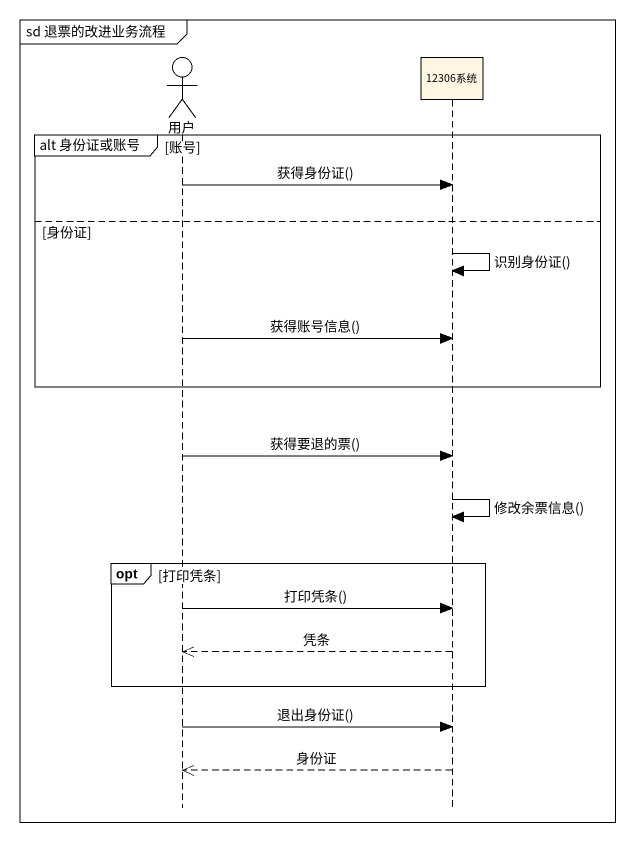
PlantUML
@startuml
mainframe sd 退票的改进业务流程
hide footbox
actor 用户
participant "12306系统" as c12306系统

group alt 身份证或账号 [账号]
  用户 -> c12306系统 : 获得身份证()
else 身份证
  c12306系统 -> c12306系统 : 识别身份证()
  用户 -> c12306系统 : 获得账号信息()
end
用户 -> c12306系统 : 获得要退的票()
c12306系统 -> c12306系统 : 修改余票信息()
opt 打印凭条
  用户 -> c12306系统 : 打印凭条()
  c12306系统 -->> 用户 : 凭条
end
用户 -> c12306系统 : 退出身份证()
c12306系统 -->> 用户 : 身份证
@enduml
